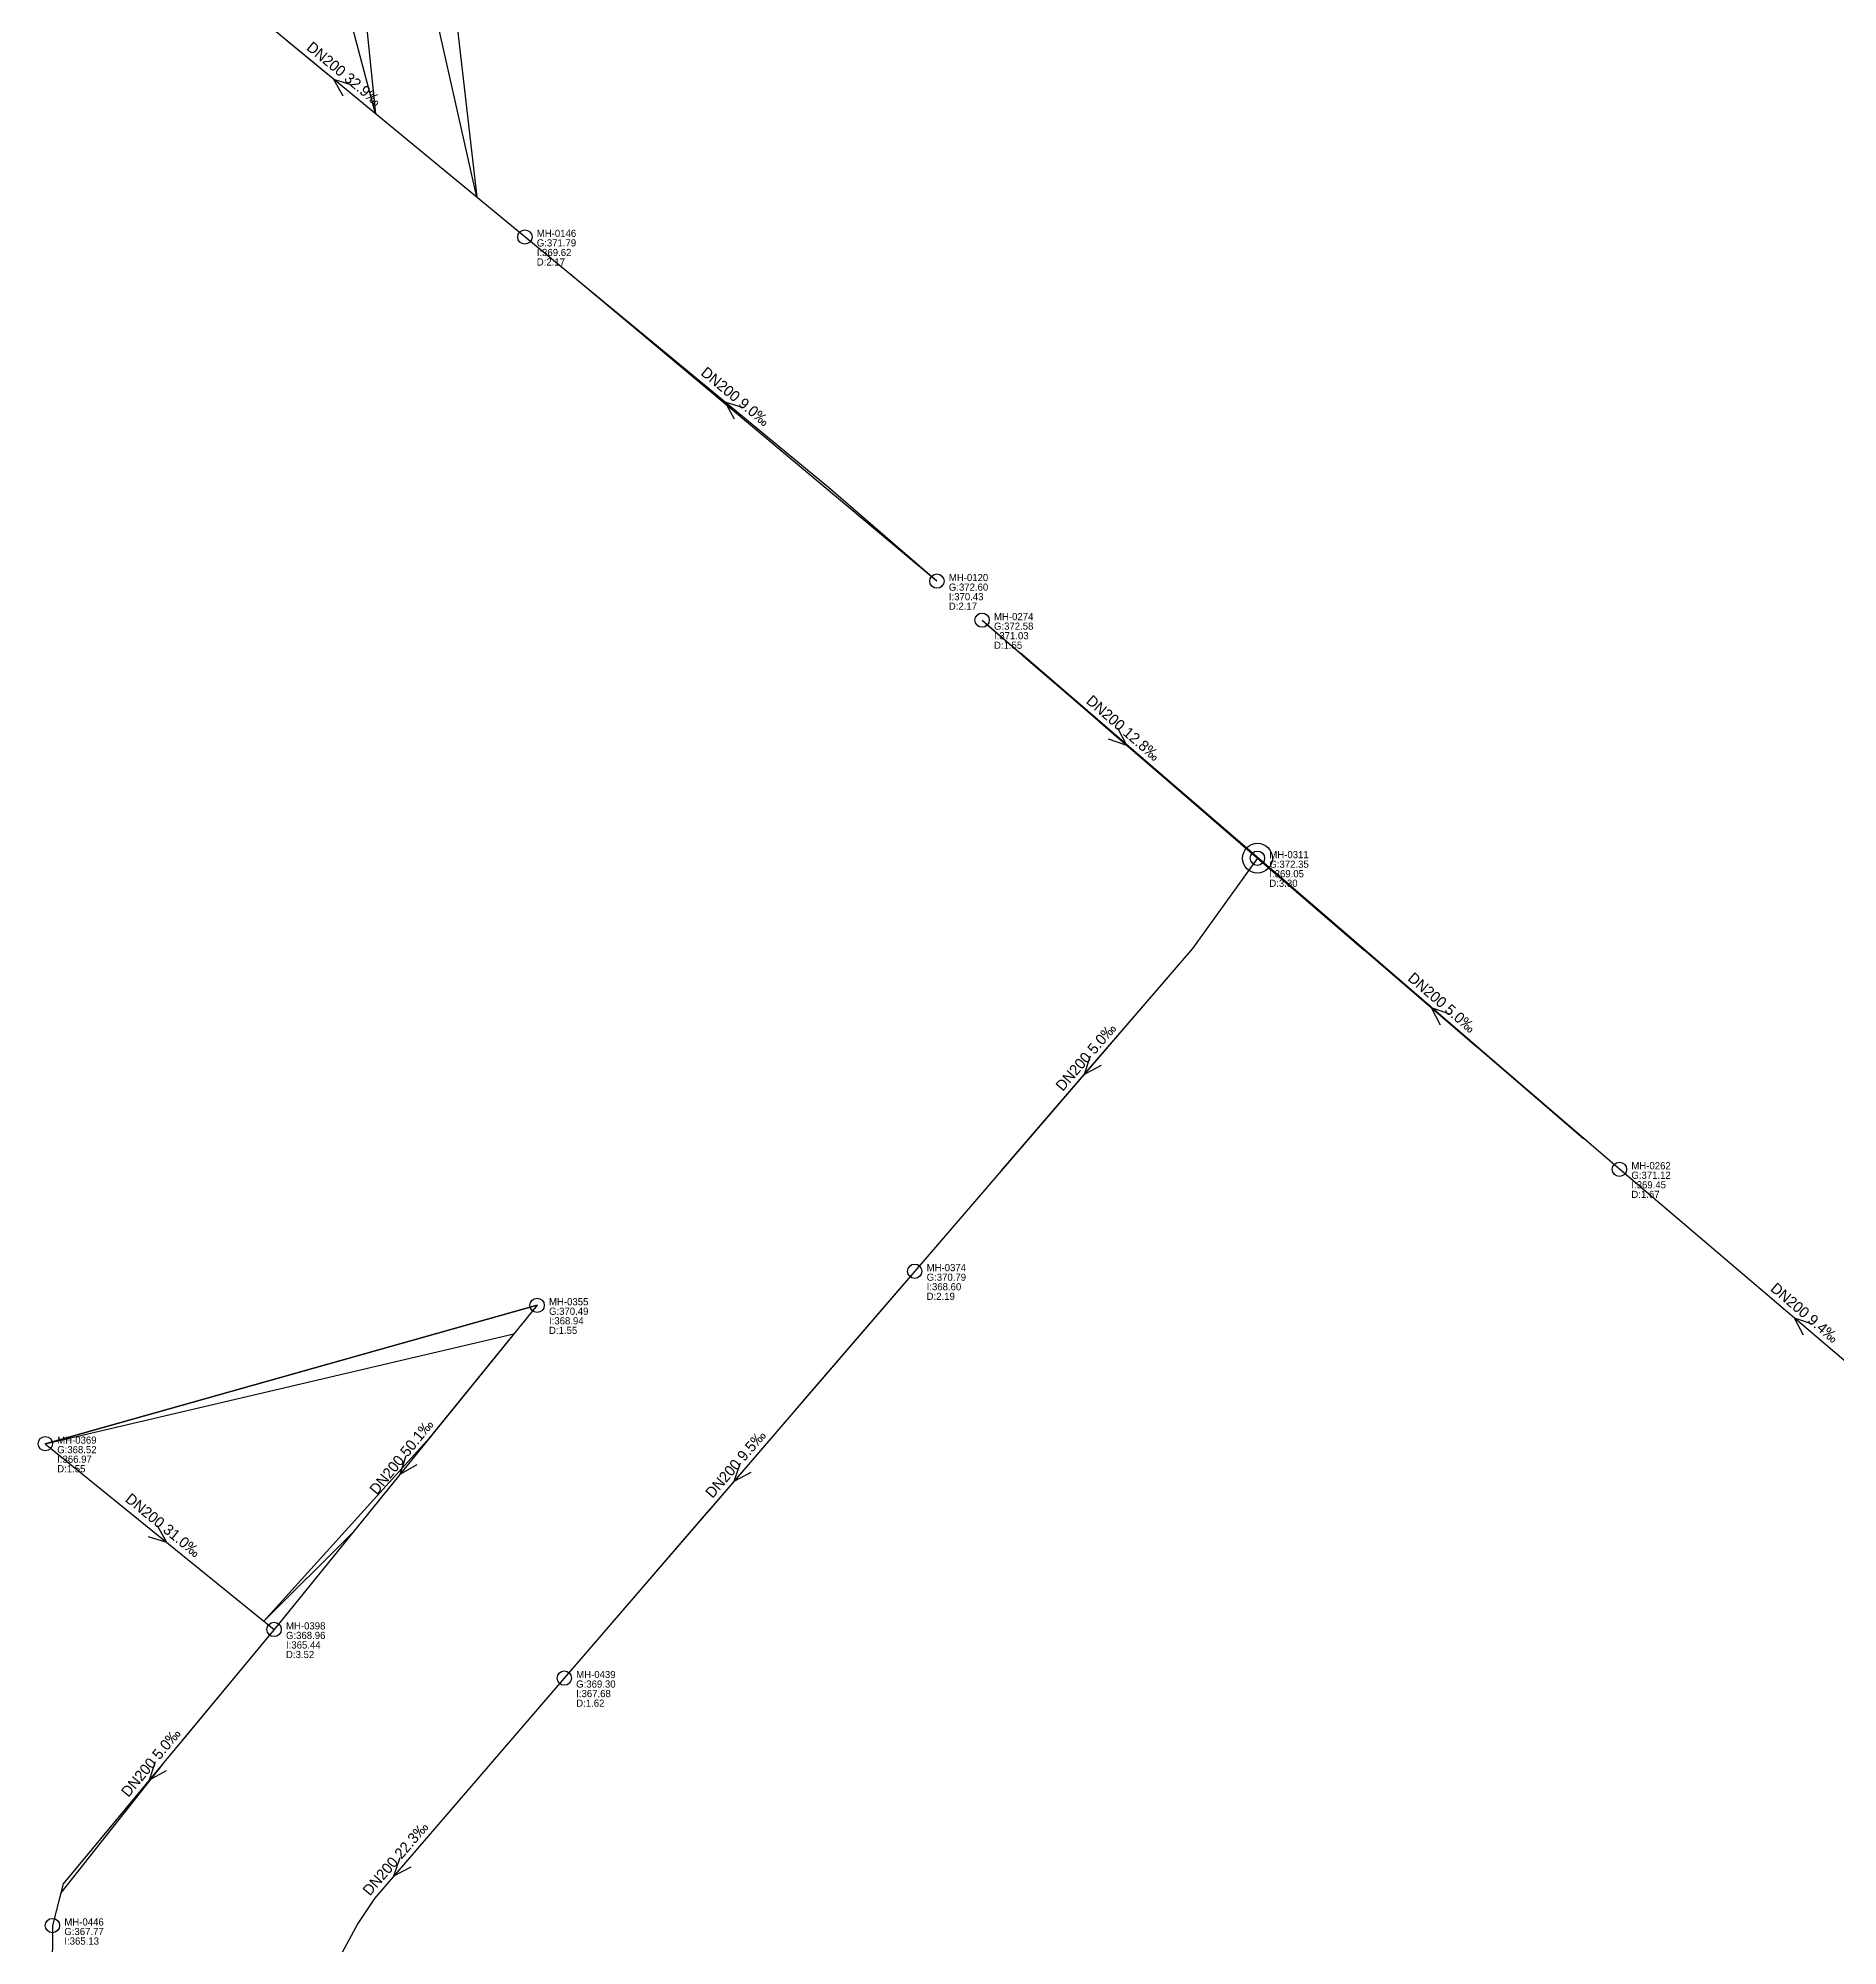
# Model space of a CAD drawing. Header units: metres. Extents: x 449913 to 451990, y 2566939 to 2570822.
# Drawn here: x 451297.7 to 451599.4, y 2569576.3 to 2569896 of the extents above; entities that cross this region are included whole.
import ezdxf
from ezdxf.enums import TextEntityAlignment as Align

# ---------------------------------------------------------------- set-up
doc = ezdxf.new("R2010")
doc.units = ezdxf.units.M
for name, color, linetype in [('SEW-DROP', 6, 'Continuous'), ('SEW-LABEL', 2, 'Continuous'), ('SEW-MH', 7, 'Continuous'), ('SEW-MH-LABEL', 8, 'Continuous'), ('SEW-PIPE-DN200', 3, 'Continuous'), ('SEW-RIDER', 8, 'Continuous')]:
    doc.layers.add(name, color=color, linetype=linetype)

msp = doc.modelspace()

# ---------------------------------------------------------------- linework, layer by layer
at = {"layer": 'SEW-DROP'}
msp.add_circle((451502.07, 2569758.59), 2.5, dxfattribs=at)
at = {"layer": 'SEW-LABEL'}
for p, q in [((451348.8, 2569886.27), (451347.25, 2569889.1)), ((451350.32, 2569888.12), (451347.25, 2569889.1)), ((451414.38, 2569832.19), (451412.82, 2569835.02)), ((451415.9, 2569834.04), (451412.82, 2569835.02)), ((451478.64, 2569780.42), (451480.13, 2569777.55)), ((451477.07, 2569778.61), (451480.13, 2569777.55)), ((451532.77, 2569730.63), (451531.27, 2569733.5)), ((451534.33, 2569732.45), (451531.27, 2569733.5)), ((451474.05, 2569725.41), (451473, 2569722.35)), ((451475.87, 2569723.84), (451473, 2569722.35)), ((451593.59, 2569678.66), (451592.08, 2569681.52)), ((451595.15, 2569680.49), (451592.08, 2569681.52)), ((451359.28, 2569658.43), (451358.32, 2569655.34)), ((451361.14, 2569656.92), (451358.32, 2569655.34)), ((451415.33, 2569657.2), (451414.28, 2569654.15)), ((451417.14, 2569655.64), (451414.28, 2569654.15)), ((451317.63, 2569646.79), (451319.21, 2569643.97)), ((451316.12, 2569644.93), (451319.21, 2569643.97)), ((451317.27, 2569607.18), (451316.28, 2569604.1)), ((451319.12, 2569605.65), (451316.28, 2569604.1)), ((451358.31, 2569591.08), (451357.26, 2569588.02)), ((451360.12, 2569589.51), (451357.26, 2569588.02))]:
    msp.add_line(p, q, dxfattribs=at)
at = {"layer": 'SEW-MH'}
for centre in [(451379.26, 2569862.7), (451448.34, 2569805.02), (451455.91, 2569798.48), (451502.07, 2569758.59), (451562.76, 2569706.46), (451444.62, 2569689.38), (451381.31, 2569683.67), (451298.86, 2569660.48), (451337.22, 2569629.35), (451385.87, 2569621.2), (451300.06, 2569579.73)]:
    msp.add_circle(centre, 1.2, dxfattribs=at)
at = {"layer": 'SEW-PIPE-DN200'}
for points in [[(451379.26, 2569862.7), (451317.54, 2569913.6)], [(451448.34, 2569805.02), (451430.19, 2569820.7), (451379.26, 2569862.7)], [(451455.91, 2569798.48), (451502.07, 2569758.59)], [(451502.07, 2569758.59), (451491.16, 2569743.45), (451444.62, 2569689.38)], [(451562.76, 2569706.46), (451561.18, 2569707.81), (451502.07, 2569758.59)], [(451623.69, 2569654.63), (451562.76, 2569706.46)], [(451444.62, 2569689.38), (451424.55, 2569666.08), (451416.68, 2569656.94), (451385.87, 2569621.2)], [(451381.31, 2569683.67), (451337.22, 2569629.35)], [(451298.86, 2569660.48), (451337.22, 2569629.35)], [(451337.22, 2569629.35), (451301.87, 2569586.74), (451300.06, 2569579.73)], [(451385.87, 2569621.2), (451373.43, 2569606.78), (451354.03, 2569584.28), (451351.24, 2569580.05), (451347.26, 2569572.67), (451344, 2569564.3), (451341.15, 2569551.16), (451341.15, 2569551.16)], [(451300.06, 2569579.73), (451299.55, 2569505.72)]]:
    msp.add_lwpolyline(points, dxfattribs=at)
at = {"layer": 'SEW-RIDER'}
for points in [[(451360.12, 2569965.39), (451371.2, 2569869.35), (451351.87, 2569955.36)], [(451347.42, 2569949.94), (451354.22, 2569883.35), (451339.17, 2569939.91)], [(451346.31, 2569889.87), (451339.24, 2569895.7), (451338.88, 2569896)], [(451448.34, 2569805.02), (451447.67, 2569805.6), (451386.85, 2569856.44)], [(451455.91, 2569798.48), (451455.91, 2569798.48), (451455.91, 2569798.48)], [(451456.52, 2569797.95), (451556.73, 2569711.63), (451462.27, 2569792.98)], [(451462.8, 2569792.52), (451466.11, 2569789.66), (451470.37, 2569785.99)], [(451475.44, 2569781.61), (451477.93, 2569779.45), (451538.88, 2569726.96)], [(451538.87, 2569726.97), (451481.95, 2569775.98), (451482, 2569775.93)], [(451536.24, 2569729.23), (451533.96, 2569731.19), (451485.5, 2569772.91)], [(451494.35, 2569765.26), (451519.92, 2569743.26), (451519.9, 2569743.27)], [(451489.12, 2569741.08), (451479.33, 2569729.71), (451475.43, 2569725.17)], [(451475.42, 2569725.17), (451459.12, 2569706.23), (451459.11, 2569706.22)], [(451442.81, 2569687.28), (451442.8, 2569687.27), (451426.5, 2569668.33)], [(451381.31, 2569683.67), (451381.31, 2569683.67), (451298.86, 2569660.48)], [(451298.86, 2569660.48), (451298.86, 2569660.48), (451381.31, 2569683.67)], [(451381.31, 2569683.67), (451381.31, 2569683.67), (451381.31, 2569683.67)], [(451381.31, 2569683.67), (451381.31, 2569683.67), (451381.31, 2569683.67)], [(451298.86, 2569660.48), (451377.43, 2569678.9), (451362.94, 2569661.04)], [(451426.49, 2569668.32), (451423.88, 2569665.3), (451410.2, 2569649.42)], [(451362.85, 2569660.93), (451335.5, 2569630.75), (451350.26, 2569645.41)], [(451410.18, 2569649.39), (451393.87, 2569630.49), (451393.85, 2569630.46)], [(451334.55, 2569626.13), (451334.49, 2569626.06), (451321.79, 2569610.74)], [(451318.54, 2569606.83), (451301.48, 2569585.23), (451300.06, 2569579.73)]]:
    msp.add_lwpolyline(points, dxfattribs=at)

# ---------------------------------------------------------------- texts
at = {"layer": 'SEW-LABEL'}
for s, rotation, p in [('DN200 32.9‰', 320.4907, (451348.4, 2569889.35)), ('DN200 9.0‰', 320.4907, (451413.98, 2569835.27)), ('DN200 12.8‰', -40.8317, (451478.99, 2569779.73)), ('DN200 5.0‰', 319.3309, (451532.41, 2569733.72)), ('DN200 5.0‰', 49.277, (451473.98, 2569724.69)), ('DN200 9.4‰', 319.6141, (451593.23, 2569681.74)), ('DN200 50.1‰', 50.9363, (451359.26, 2569657.71)), ('DN200 9.5‰', 49.2296, (451415.26, 2569656.48)), ('DN200 31.0‰', -39.0634, (451318.04, 2569646.12)), ('DN200 5.0‰', 50.324, (451317.24, 2569606.46)), ('DN200 22.3‰', 49.2295, (451358.24, 2569590.36))]:
    msp.add_text(s, height=1.8, rotation=rotation, dxfattribs=at).set_placement(p, align=Align.CENTER)
at = {"layer": 'SEW-MH-LABEL'}
for s, p in [('MH-0146', (451381.26, 2569862.7)), ('G:371.79', (451381.26, 2569861.1)), ('I:369.62', (451381.26, 2569859.5)), ('D:2.17', (451381.26, 2569857.9)), ('MH-0120', (451450.34, 2569805.02)), ('G:372.60', (451450.34, 2569803.42)), ('I:370.43', (451450.34, 2569801.82)), ('D:2.17', (451450.34, 2569800.22)), ('MH-0274', (451457.91, 2569798.48)), ('G:372.58', (451457.91, 2569796.88)), ('I:371.03', (451457.91, 2569795.28)), ('D:1.55', (451457.91, 2569793.68)), ('G:372.35', (451504.07, 2569756.99)), ('MH-0311', (451504.07, 2569758.59)), ('D:3.30', (451504.07, 2569753.79)), ('I:369.05', (451504.07, 2569755.39)), ('MH-0262', (451564.76, 2569706.46)), ('G:371.12', (451564.76, 2569704.86)), ('I:369.45', (451564.76, 2569703.26)), ('D:1.67', (451564.76, 2569701.66)), ('MH-0374', (451446.62, 2569689.38)), ('G:370.79', (451446.62, 2569687.78)), ('I:368.60', (451446.62, 2569686.18)), ('MH-0355', (451383.31, 2569683.67)), ('D:2.19', (451446.62, 2569684.58)), ('G:370.49', (451383.31, 2569682.07)), ('I:368.94', (451383.31, 2569680.47)), ('D:1.55', (451383.31, 2569678.87)), ('MH-0369', (451300.86, 2569660.48)), ('G:368.52', (451300.86, 2569658.88)), ('I:366.97', (451300.86, 2569657.28)), ('D:1.55', (451300.86, 2569655.68)), ('MH-0398', (451339.22, 2569629.35)), ('G:368.96', (451339.22, 2569627.75)), ('I:365.44', (451339.22, 2569626.15)), ('D:3.52', (451339.22, 2569624.55)), ('G:369.30', (451387.87, 2569619.6)), ('MH-0439', (451387.87, 2569621.2)), ('D:1.62', (451387.87, 2569616.4)), ('I:367.68', (451387.87, 2569618)), ('G:367.77', (451302.06, 2569578.13)), ('MH-0446', (451302.06, 2569579.73)), ('I:365.13', (451302.06, 2569576.53))]:
    msp.add_text(s, height=1.2, dxfattribs=at).set_placement(p)

doc.saveas('drawing.dxf')
